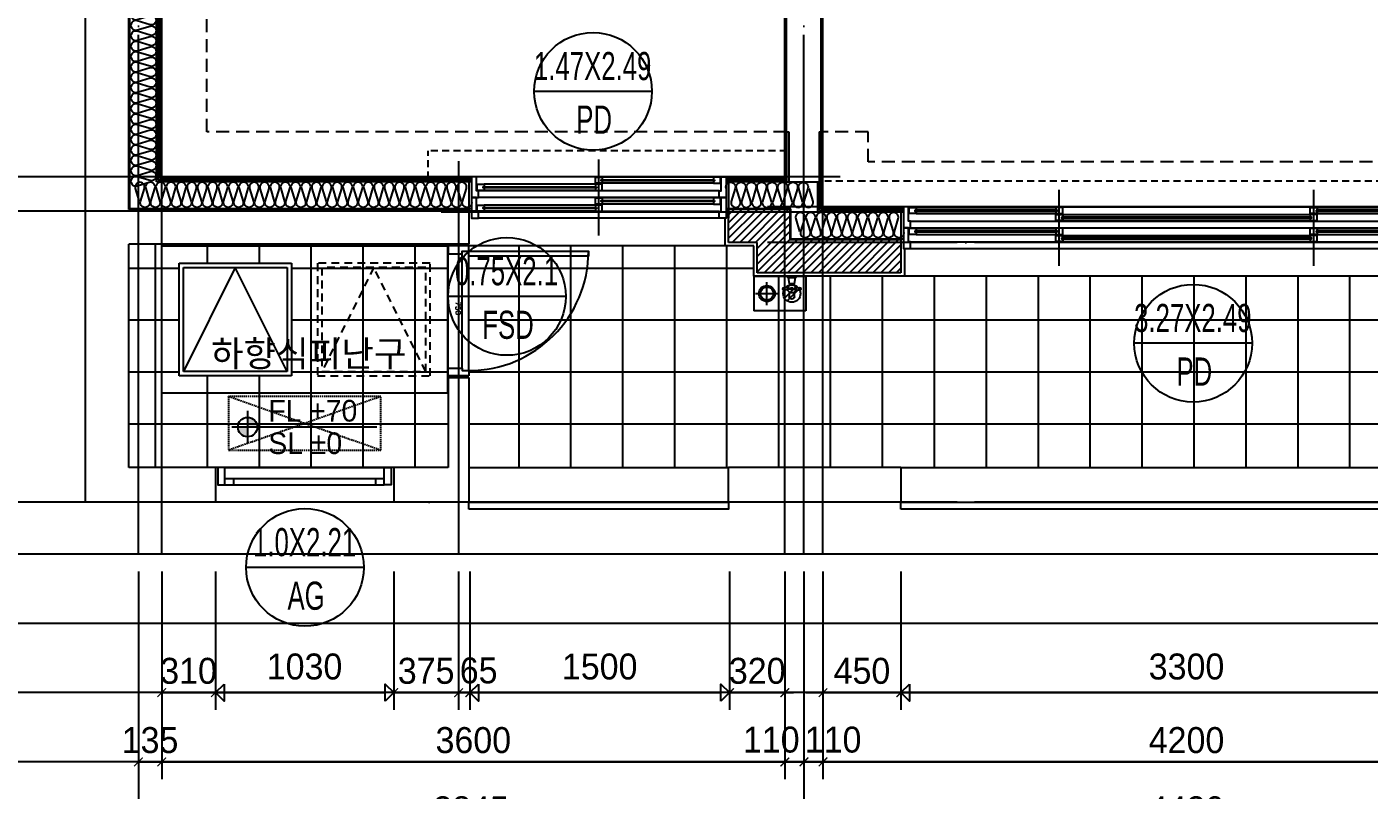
# Model space of a CAD drawing. Header units: millimetres. Extents: x -24416 to 92204, y -190080 to 23760.
# Drawn here: x 7320 to 15074, y -94886 to -90478 of the extents above; entities that cross this region are included whole.
import ezdxf
from ezdxf.enums import TextEntityAlignment as Align

# ---------------------------------------------------------------- set-up
doc = ezdxf.new("R2010")
doc.units = ezdxf.units.MM
doc.header["$LTSCALE"] = 50
for name, pattern in [('AUDIT_D_220706163347-0', [0]), ('CEN', [62, 60, -1, 0, -1]), ('H', [1.3, 0.8, -0.5]), ('HD', [2.5, 1.5, -1]), ('HID', [2.3, 1.5, -0.8])]:
    doc.linetypes.add(name, pattern=pattern)
doc.layers.get('defpoints').update_dxf_attribs({"color": 139})
for name, color, linetype in [('A-ELE8', 8, 'Continuous'), ('A-레벨', 7, 'AUDIT_D_220706163347-0'), ('A-창호부호', 4, 'Continuous'), ('A_HAT', 8, 'Continuous'), ('AA-XXXX-DIMS', 7, 'Continuous'), ('ARDM', 7, 'Continuous'), ('CEN_CON', 1, 'CEN'), ('CEN_WALL', 12, 'CEN'), ('CONC', 2, 'Continuous'), ('dan1', 7, 'HID'), ('DIM', 7, 'AUDIT_D_220706163347-0'), ('DOOR', 4, 'Continuous'), ('ELE3_CON', 7, 'Continuous'), ('ELE4', 4, 'Continuous'), ('ETC', 7, 'Continuous'), ('FIN', 6, 'Continuous'), ('INS', 8, 'Continuous'), ('WAL', 3, 'Continuous'), ('WAL_DRY', 7, 'Continuous'), ('WIN', 4, 'Continuous'), ('X - 단위세대$0$ETC', 6, 'Continuous'), ('바닥타일', 8, 'Continuous'), ('수전', 4, 'Continuous'), ('실명', 3, 'AUDIT_D_220706163347-0'), ('커튼박스', 6, 'Continuous')]:
    doc.layers.add(name, color=color, linetype=linetype)
for name, color, linetype, plot in [('AA-XXXX-MC', 153, 'AUDIT_D_220706163347-0', False), ('Def-PrintX', 147, 'Continuous', False), ('Defpoint', 135, 'Continuous', False), ('MC', 135, 'Continuous', False), ('X - 단위세대$0$0_임시', 134, 'Continuous', False)]:
    doc.layers.add(name, color=color, linetype=linetype, plot=plot)
doc.styles.add('HAUD01', font='Dotum.ttf')
doc.styles.get("Standard").update_dxf_attribs({"font": 'txt', "bigfont": 'whgtxt.shx'})
doc.styles.add('맑은고딕', font='malgun.ttf', dxfattribs={"width": 0.9})
doc.dimstyles.new('DIM-50', dxfattribs={"dimscale": 50, "dimtxt": 3, "dimasz": 1, "dimexe": 2, "dimexo": 2, "dimgap": 1, "dimtad": 1, "dimdec": 0, "dimzin": 0, "dimdsep": 46, "dimtxsty": '맑은고딕', "dimblk1": 'DIMDOT', "dimblk2": 'DIMDOT', "dimsah": 1, "dimcen": 0.09, "dimdle": 2, "dimclrd": 7, "dimclre": 7, "dimclrt": 3, "dimadec": 0, "dimazin": 0, "dimtfac": 1, "dimtdec": 0, "dimtix": 1, "dimtmove": 2, "dimatfit": 3, "dimldrblk": 'DIMDOT', "dimfxl": 1, "dimtolj": 1, "dimtzin": 0, "dimarcsym": 0})
doc.dimstyles.new('MCDIM-50', dxfattribs={"dimscale": 50, "dimtxt": 3, "dimasz": 1, "dimexe": 2, "dimexo": 2, "dimgap": 1, "dimtad": 1, "dimdec": 0, "dimzin": 0, "dimdsep": 46, "dimtxsty": '맑은고딕', "dimblk1": 'ARCHTICK', "dimblk2": 'ARCHTICK', "dimsah": 1, "dimcen": 0.09, "dimdle": 2, "dimclrd": 7, "dimclre": 7, "dimclrt": 3, "dimadec": 0, "dimazin": 0, "dimtfac": 1, "dimtdec": 0, "dimtix": 1, "dimtmove": 2, "dimatfit": 3, "dimldrblk": 'ARCHTICK', "dimfxl": 1, "dimtolj": 1, "dimtzin": 0, "dimarcsym": 0})
doc.dimstyles.new('외부100-win', dxfattribs={"dimscale": 50, "dimtxt": 3, "dimasz": 1, "dimexe": 2, "dimexo": 2.5, "dimgap": 1.5, "dimtad": 1, "dimdec": 0, "dimzin": 0, "dimdsep": 46, "dimtxsty": '맑은고딕', "dimblk": 'DO2-2', "dimblk1": 'DO2-2', "dimblk2": 'DIMDOT', "dimcen": 0.09, "dimdle": 2, "dimclrd": 7, "dimclre": 7, "dimclrt": 3, "dimadec": 0, "dimazin": 0, "dimtfac": 1, "dimtdec": 0, "dimtix": 1, "dimtmove": 2, "dimatfit": 3, "dimldrblk": 'DO2-2', "dimfxl": 1, "dimtolj": 1, "dimtzin": 0, "dimarcsym": 0})
pattern_1 = [(0, (-288337.16, -168071.24), (0, 300), []), (90, (-288337.16, -168071.24), (-300, 2e-14), [])]

# ---------------------------------------------------------------- blocks, each defined once
blk = doc.blocks.new('A$C4D377245')
at = {"layer": 'A-창호부호'}
blk.add_line((675.4, 345), (14.6, 345), dxfattribs=at)
blk.add_circle((345, 345), 330.4, dxfattribs=at)
blk = doc.blocks.new('실외기창_1000')
at = {"layer": 'WIN', "color": 8}
blk.add_line((960, 100), (40, 100), dxfattribs=at)
at = {"layer": 'WIN'}
for p, q in [((960, 36), (40, 36)), ((960, 0), (40, 0)), ((90, 36), (90, 0)), ((910, 36), (910, 0))]:
    blk.add_line(p, q, dxfattribs=at)
for points in [[(40, 100), (0, 100), (0, 0), (40, 0)], [(960, 100), (1000, 100), (1000, 0), (960, 0)]]:
    blk.add_lwpolyline(points, close=True, dxfattribs=at)
blk = doc.blocks.new('수전')
at = {"layer": '수전'}
for p, q in [((0, 0), (58.5, 0, 0)), ((23.4, -71.3), (-14.8, -64.6)), ((23.4, -74.6), (-14.8, -81.3)), ((19.7, -49.8), (6.1, -63.4)), ((6.1, -63.4), (6.1, -68.2)), ((29.2, -7), (9.3, -7)), ((9.9, -7), (14.9, -42.9)), ((14.9, -42.9), (29.2, -42.9)), ((38.8, -49.8), (19.7, -49.8)), ((49.2, -7), (29.2, -7)), ((29.2, -42.9), (43.6, -42.9)), ((35.1, -71.3), (73.3, -64.6)), ((35.1, -74.6), (73.3, -81.3)), ((52.3, -63.4), (38.8, -49.8)), ((43.6, -42.9), (48.6, -7)), ((52.3, -68.2), (52.3, -63.4)), ((6.1, -77.6), (6.1, -82.5)), ((6.1, -82.5), (19.7, -96)), ((14.5, -117.3), (14.5, -90.9)), ((19.7, -96), (38.8, -96)), ((38.8, -96), (52.3, -82.5)), ((44, -90.9), (44, -117.3)), ((52.3, -82.5), (52.3, -77.6))]:
    blk.add_line(p, q, dxfattribs=at)
blk.add_circle((29.2, -72.9), 5.91, dxfattribs=at)
for centre, radius, start, end in [((11.8, 6), 13.2, 207.18523, 259.41198), ((46.7, 6), 13.2, 280.58802, 332.81477), ((-14.8, -72.9), 8.37, 90, 270), ((-12.4, -49.9), 28.1, 351.51099, 14.30798), ((70.8, -49.9), 28.1, 165.69202, 188.48901), ((73.3, -72.9), 8.37, 270, 90), ((29.2, -117.3), 14.7, 180, 0)]:
    blk.add_arc(centre, radius, start, end, dxfattribs=at)
blk = doc.blocks.new('X - 단위세대$0$200207-발코니배수구')
at = {"layer": 'X - 단위세대$0$ETC', "color": 4}
for p, q in [((0, 0), (0, 200)), ((0, 200), (300, 200)), ((300, 0), (300, 200)), ((300, 0), (0, 0))]:
    blk.add_line(p, q, dxfattribs=at)
at = {"layer": 'X - 단위세대$0$ETC', "color": 1}
for p, q in [((223.7, 166.3), (223.7, 33.7)), ((290, 100), (157.4, 100))]:
    blk.add_line(p, q, dxfattribs=at)
at = {"layer": 'X - 단위세대$0$ETC', "color": 8}
for p, q in [((38.1, 72.7), (107.3, 141.9)), ((52.7, 58.1), (121.9, 127.3))]:
    blk.add_line(p, q, dxfattribs=at)
at = {"layer": 'X - 단위세대$0$ETC', "color": 4}
for centre, radius in [((80, 100), 50), ((223.7, 100), 46.3)]:
    blk.add_circle(centre, radius, dxfattribs=at)
at = {"layer": 'X - 단위세대$0$ETC', "color": 8}
blk.add_circle((223.7, 100), 37.5, dxfattribs=at)
blk = doc.blocks.new('A$C24669fbc')
at = {"layer": 'Defpoint'}
blk.add_lwpolyline([(1650, 850), (0, 850), (0, 0), (1650, 0)], close=True, dxfattribs=at)
at = {"layer": 'ETC', "linetype": 'HD', "ltscale": 0.6}
for points in [[(100, 750), (750, 750), (750, 100), (100, 100)], [(125, 725), (725, 725), (725, 125), (125, 125)]]:
    blk.add_lwpolyline(points, close=True, dxfattribs=at)
blk.add_lwpolyline([(125, 125), (425, 725), (725, 125)], dxfattribs=at)
at = {"layer": 'ETC', "linetype": 'HD', "ltscale": 10}
for points in [[(1550, 750), (900, 750), (900, 100), (1550, 100)], [(1525, 725), (925, 725), (925, 125), (1525, 125)]]:
    blk.add_lwpolyline(points, close=True, dxfattribs=at)
blk.add_lwpolyline([(925, 125), (1225, 725), (1525, 125)], dxfattribs=at)
blk = doc.blocks.new('A$C8273e713')
at = {"layer": 'A-ELE8', "linetype": 'HID', "ltscale": 0.1}
for p, q in [((0, 310), (880, 0)), ((0, 0), (880, 310))]:
    blk.add_line(p, q, dxfattribs=at)
blk.add_lwpolyline([(0, 310), (880, 310), (880, 0), (0, 0)], close=True, dxfattribs=at)
blk = doc.blocks.new('SD_750')
at = {"layer": 'DOOR'}
for p, q in [((720, 120), (30, 120)), ((705, 80), (45, 80)), ((705, 0), (45, 0))]:
    blk.add_line(p, q, dxfattribs=at)
for points in [[(30, 120), (30, 810), (60, 810), (60, 120), (30, 120)], [(0, 120), (0, 0), (45, 0), (45, 80), (30, 80), (30, 120), (0, 120)], [(750, 120), (750, 0), (705, 0), (705, 80), (720, 80), (720, 120), (750, 120)]]:
    blk.add_lwpolyline(points, dxfattribs=at)
blk.add_arc((30, 120), 690, 0, 90, dxfattribs=at)
at = {"layer": 'X - 단위세대$0$0_임시'}
for p, q in [((-10, 120), (-10, 0)), ((760, 120), (760, 0))]:
    blk.add_line(p, q, dxfattribs=at)
at = {"layer": 'Def-PrintX'}
blk.add_text('750', height=30, dxfattribs=at).set_placement((360, 58.1), align=Align.MIDDLE)
blk = doc.blocks.new('WIN_이중창_3300-2')
at = {"layer": 'Defpoint'}
for p, q in [((-15, 240), (-15, 0)), ((3285, 240), (3285, 0))]:
    blk.add_line(p, q, dxfattribs=at)
at = {"layer": 'WIN'}
for p, q in [((900, -100), (900, 340)), ((2370, -100), (2370, 340))]:
    blk.add_line(p, q, dxfattribs=at)
at = {"layer": 'WIN', "color": 8}
for p, q in [((3242, 240), (28, 240)), ((880, 237), (73, 237)), ((3197, 237), (2390, 237)), ((3230, 158), (40, 158)), ((880, 202), (73, 202)), ((2350, 196), (920, 196)), ((2350, 161), (920, 161)), ((3197, 202), (2390, 202)), ((3230, 120), (40, 120)), ((880, 117), (73, 117)), ((880, 82), (73, 82)), ((3197, 117), (2390, 117)), ((3197, 82), (2390, 82)), ((3230, 38), (40, 38)), ((3230, 0), (40, 0)), ((2350, 76), (920, 76)), ((2350, 41), (920, 41))]:
    blk.add_line(p, q, dxfattribs=at)
at = {"layer": 'WIN'}
for points in [[(40, 158), (28, 158), (28, 240), (0, 240), (0, 120), (40, 120), (40, 158)], [(73, 216.5), (73, 202), (33, 202), (33, 237), (73, 237), (73, 222.5)], [(880, 216.5), (880, 202), (920, 202), (920, 237), (880, 237), (880, 222.5)], [(2390, 216.5), (2390, 202), (2350, 202), (2350, 237), (2390, 237), (2390, 222.5)], [(3197, 216.5), (3197, 202), (3237, 202), (3237, 237), (3197, 237), (3197, 222.5)], [(3230, 158), (3242, 158), (3242, 240), (3270, 240), (3270, 120), (3230, 120), (3230, 158)], [(887, 222.5), (887, 216.5), (66, 216.5), (66, 222.5), (887, 222.5)], [(920, 175.5), (920, 161), (880, 161), (880, 196), (920, 196), (920, 181.5)], [(2357, 181.5), (2357, 175.5), (913, 175.5), (913, 181.5), (2357, 181.5)], [(2350, 175.5), (2350, 161), (2390, 161), (2390, 196), (2350, 196), (2350, 181.5)], [(3204, 222.5), (3204, 216.5), (2383, 216.5), (2383, 222.5), (3204, 222.5)], [(40, 38), (28, 38), (28, 120), (0, 120), (0, 0), (40, 0), (40, 38)], [(73, 96.5), (73, 82), (33, 82), (33, 117), (73, 117), (73, 102.5)], [(887, 102.5), (887, 96.5), (66, 96.5), (66, 102.5), (887, 102.5)], [(880, 96.5), (880, 82), (920, 82), (920, 117), (880, 117), (880, 102.5)], [(2390, 96.5), (2390, 82), (2350, 82), (2350, 117), (2390, 117), (2390, 102.5)], [(3204, 102.5), (3204, 96.5), (2383, 96.5), (2383, 102.5), (3204, 102.5)], [(3197, 96.5), (3197, 82), (3237, 82), (3237, 117), (3197, 117), (3197, 102.5)], [(3230, 38), (3242, 38), (3242, 120), (3270, 120), (3270, 0), (3230, 0), (3230, 38)], [(920, 55.5), (920, 41), (880, 41), (880, 76), (920, 76), (920, 61.5)], [(2357, 61.5), (2357, 55.5), (913, 55.5), (913, 61.5), (2357, 61.5)], [(2350, 55.5), (2350, 41), (2390, 41), (2390, 76), (2350, 76), (2350, 61.5)]]:
    blk.add_lwpolyline(points, dxfattribs=at)
blk = doc.blocks.new('WIN_이중창_1500')
at = {"layer": 'Defpoint'}
for p, q in [((-15, 240), (-15, 0)), ((1485, 240), (1485, 0))]:
    blk.add_line(p, q, dxfattribs=at)
at = {"layer": 'WIN'}
blk.add_line((735, -100), (735, 340), dxfattribs=at)
at = {"layer": 'WIN', "color": 8}
for p, q in [((1442, 240), (28, 240)), ((1397, 237), (755, 237)), ((1430, 158), (40, 158)), ((715, 196), (73, 196)), ((715, 161), (73, 161)), ((1397, 202), (755, 202)), ((1430, 120), (40, 120)), ((1397, 117), (755, 117)), ((1397, 82), (755, 82)), ((1430, 38), (40, 38)), ((1430, 0), (40, 0)), ((715, 76), (73, 76)), ((715, 41), (73, 41))]:
    blk.add_line(p, q, dxfattribs=at)
at = {"layer": 'WIN'}
for points in [[(40, 158), (28, 158), (28, 240), (0, 240), (0, 120), (40, 120), (40, 158)], [(755, 216.5), (755, 202), (715, 202), (715, 237), (755, 237), (755, 222.5)], [(1397, 216.5), (1397, 202), (1437, 202), (1437, 237), (1397, 237), (1397, 222.5)], [(1430, 158), (1442, 158), (1442, 240), (1470, 240), (1470, 120), (1430, 120), (1430, 158)], [(73, 175.5), (73, 161), (33, 161), (33, 196), (73, 196), (73, 181.5)], [(722, 181.5), (722, 175.5), (66, 175.5), (66, 181.5), (722, 181.5)], [(715, 175.5), (715, 161), (755, 161), (755, 196), (715, 196), (715, 181.5)], [(1404, 222.5), (1404, 216.5), (748, 216.5), (748, 222.5), (1404, 222.5)], [(40, 38), (28, 38), (28, 120), (0, 120), (0, 0), (40, 0), (40, 38)], [(755, 96.5), (755, 82), (715, 82), (715, 117), (755, 117), (755, 102.5)], [(1404, 102.5), (1404, 96.5), (748, 96.5), (748, 102.5), (1404, 102.5)], [(1397, 96.5), (1397, 82), (1437, 82), (1437, 117), (1397, 117), (1397, 102.5)], [(1430, 38), (1442, 38), (1442, 120), (1470, 120), (1470, 0), (1430, 0), (1430, 38)], [(73, 55.5), (73, 41), (33, 41), (33, 76), (73, 76), (73, 61.5)], [(722, 61.5), (722, 55.5), (66, 55.5), (66, 61.5), (722, 61.5)], [(715, 55.5), (715, 41), (755, 41), (755, 76), (715, 76), (715, 61.5)]]:
    blk.add_lwpolyline(points, dxfattribs=at)
blk = doc.blocks.new('insul1')
blk.add_lwpolyline([(0, 0.25, 1.344031), (0.35, 0.25), (0.2, 0.75, -1.344031), (0.55, 0.75), (0.4, 0.25)], format="xyb")
blk = doc.blocks.new('U-121B(기본)1', base_point=(-58206.9, -129495.9))
at = {"layer": 'A_HAT'}
h = blk.add_hatch(dxfattribs=at)
h.set_pattern_fill('ANSI31', color=256, scale=10, style=0)
h.set_pattern_definition([(45, (-288337.163, -168071.244), (-22.4506403, 22.4506403), [])])
h.paths.add_polyline_path([(-78926.9, -127980.9), (-78366.9, -127980.9), (-78366.9, -128030.9), (-78366.9, -128170.9), (-78926.9, -128170.9)])
h.paths.add_polyline_path([(-79196.9, -127995.9), (-79361.9, -127995.9), (-79361.9, -127805.9), (-79006.9, -127805.9), (-79006.9, -127980.9), (-78926.9, -127980.9), (-78926.9, -128170.9), (-79196.9, -128170.9)])
at = {"layer": '바닥타일'}
h = blk.add_hatch(dxfattribs=at)
h.set_pattern_fill('_USER', color=256, scale=300, double=1, pattern_type=0)
h.set_pattern_definition(pattern_1)
h.paths.add_polyline_path([(-81886.9, -128765.9), (-81886.9, -128115.9), (-82536.9, -128115.9), (-82536.9, -128765.9)], flags=16)
h.paths.add_polyline_path([(-81911.9, -128740.9), (-81911.9, -128140.9), (-82211.9, -128140.9)], flags=0)
h.paths.add_polyline_path([(-80981.9, -129295.9), (-82826.9, -129295.9), (-82826.9, -128005.9), (-80981.9, -128005.9)])
h.paths.add_polyline_path([(-81911.9, -128740.9), (-81911.9, -128140.9), (-82211.9, -128140.9)], flags=0)
h = blk.add_hatch(dxfattribs=at)
h.set_pattern_fill('_USER', color=256, scale=300, double=1, pattern_type=0)
h.set_pattern_definition(pattern_1)
h.paths.add_polyline_path([(-80861.9, -128015.9), (-80861.9, -129295.9), (-68866.9, -129295.9), (-68866.9, -128190.9), (-79216.9, -128190.9), (-79216.9, -128015.9)])
at = {"layer": 'CEN_CON'}
for p, q in [((-82771.9, -129795.9), (-82771.9, -119160.9)), ((-78926.9, -129795.9), (-78926.9, -119160.9)), ((-80826.9, -127815.9), (-83376.9, -127815.9)), ((-68741.9, -129495.9), (-83376.9, -129495.9))]:
    blk.add_line(p, q, dxfattribs=at)
at = {"layer": 'CEN_WALL'}
for p, q in [((-80921.9, -127525.9), (-80921.9, -129795.9)), ((-78716.9, -127820.9), (-81021.9, -127820.9)), ((-68741.9, -127995.9), (-79136.9, -127995.9))]:
    blk.add_line(p, q, dxfattribs=at)
at = {"layer": 'CONC'}
for p, q in [((-82826.9, -127805.9), (-82826.9, -121665.9)), ((-83076.9, -129495.9), (-83076.9, -124710.9)), ((-79026.9, -127355.9), (-79026.9, -125255.9)), ((-78826.9, -127355.9), (-78826.9, -125255.9)), ((-79026.9, -127355.9), (-79013.9, -127355.9)), ((-79013.9, -127355.9), (-79013.9, -127645.9)), ((-78839.9, -127355.9), (-78839.9, -127645.9)), ((-78839.9, -127355.9), (-78826.9, -127355.9)), ((-79013.9, -127645.9), (-78839.9, -127645.9)), ((-80861.9, -127805.9), (-82826.9, -127805.9)), ((-80861.9, -127805.9), (-80861.9, -128005.9)), ((-82826.9, -129295.9), (-82826.9, -128005.9)), ((-80861.9, -128005.9), (-82826.9, -128005.9)), ((-80981.9, -128775.9), (-80981.9, -129295.9)), ((-80981.9, -128775.9), (-80861.9, -128775.9)), ((-80861.9, -128775.9), (-80861.9, -129295.9)), ((-82326.9, -129295.9), (-82826.9, -129295.9)), ((-82326.9, -129295.9), (-82326.9, -129495.9)), ((-80981.9, -129295.9), (-81296.9, -129295.9)), ((-81296.9, -129295.9), (-81296.9, -129495.9)), ((-80861.9, -129295.9), (-80861.9, -129495.9)), ((-78366.9, -129295.9), (-79361.9, -129295.9)), ((-79361.9, -129495.9), (-79361.9, -129295.9)), ((-78366.9, -129295.9), (-78366.9, -129495.9)), ((-82326.9, -129495.9), (-83076.9, -129495.9)), ((-80861.9, -129495.9), (-81296.9, -129495.9)), ((-78366.9, -129495.9), (-79361.9, -129495.9))]:
    blk.add_line(p, q, dxfattribs=at)
at = {"layer": 'dan1'}
for p, q in [((-82376.9, -127355.9), (-82376.9, -124260.9)), ((-79026.9, -127355.9), (-82376.9, -127355.9))]:
    blk.add_line(p, q, dxfattribs=at)
blk.add_lwpolyline([(-74606.9, -127530.9), (-78556.9, -127530.9), (-78556.9, -127355.9), (-78826.9, -127355.9)], dxfattribs=at)
at = {"layer": 'ELE3_CON'}
for p, q in [((-81296.9, -129295.9), (-82326.9, -129295.9)), ((-80861.9, -129295.9), (-79361.9, -129295.9)), ((-78366.9, -129295.9), (-75066.9, -129295.9)), ((-81296.9, -129495.9), (-82326.9, -129495.9))]:
    blk.add_line(p, q, dxfattribs=at)
at = {"layer": 'ELE4'}
for p, q in [((-79381.9, -128015.9), (-80861.9, -128015.9)), ((-75086.9, -128190.9), (-78346.9, -128190.9))]:
    blk.add_line(p, q, dxfattribs=at)
at = {"layer": 'FIN'}
for p, q in [((-79381.9, -128015.9), (-79381.9, -127855.9)), ((-79216.9, -128015.9), (-79381.9, -128015.9)), ((-79216.9, -128190.9), (-79216.9, -128015.9)), ((-78346.9, -128030.9), (-78346.9, -128190.9)), ((-78346.9, -128190.9), (-79216.9, -128190.9))]:
    blk.add_line(p, q, dxfattribs=at)
at = {"layer": 'INS'}
for p, q in [((-82821.9, -127800.9), (-82821.9, -121670.9)), ((-82666.9, -127645.9), (-82666.9, -121825.9)), ((-79026.9, -127355.9), (-79026.9, -127645.9)), ((-78826.9, -127355.9), (-78826.9, -127645.9)), ((-80846.9, -127645.9), (-82666.9, -127645.9)), ((-79026.9, -127645.9), (-79376.9, -127645.9)), ((-79026.9, -127645.9), (-79013.9, -127645.9)), ((-78846.9, -127820.9), (-78846.9, -127645.9)), ((-78826.9, -127645.9), (-78839.9, -127645.9)), ((-80846.9, -127800.9), (-82821.9, -127800.9)), ((-79001.9, -127800.9), (-79376.9, -127800.9)), ((-79001.9, -127975.9), (-79001.9, -127800.9)), ((-78351.9, -127820.9), (-78846.9, -127820.9)), ((-78351.9, -127975.9), (-79001.9, -127975.9))]:
    blk.add_line(p, q, dxfattribs=at)
at = {"layer": 'MC'}
for p, q in [((-82636.9, -129795.9), (-82636.9, -119160.9)), ((-78816.9, -129795.9), (-78816.9, -119160.9)), ((-79036.9, -129795.9), (-79036.9, -124065.9)), ((-78716.9, -127615.9), (-83376.9, -127615.9)), ((-68741.9, -127790.9), (-79136.9, -127790.9))]:
    blk.add_line(p, q, dxfattribs=at)
at = {"layer": 'WAL'}
for p, q in [((-79006.9, -127805.9), (-79361.9, -127805.9)), ((-79361.9, -127995.9), (-79361.9, -127805.9)), ((-79006.9, -127980.9), (-79006.9, -127805.9)), ((-79196.9, -127995.9), (-79361.9, -127995.9)), ((-79196.9, -128170.9), (-79196.9, -127995.9)), ((-78366.9, -127980.9), (-79006.9, -127980.9)), ((-78366.9, -127980.9), (-78366.9, -128170.9)), ((-78366.9, -128170.9), (-79196.9, -128170.9))]:
    blk.add_line(p, q, dxfattribs=at)
at = {"layer": 'WAL_DRY'}
for p, q in [((-82656.9, -127635.9), (-82656.9, -121835.9)), ((-82646.9, -127625.9), (-82646.9, -121845.9)), ((-80846.9, -127625.9), (-82646.9, -127625.9)), ((-79026.9, -127625.9), (-79376.9, -127625.9)), ((-80846.9, -127635.9), (-82656.9, -127635.9)), ((-79026.9, -127635.9), (-79376.9, -127635.9)), ((-78836.9, -127810.9), (-78836.9, -127645.9)), ((-78826.9, -127800.9), (-78826.9, -127645.9)), ((-78351.9, -127810.9), (-78836.9, -127810.9)), ((-78351.9, -127800.9), (-78826.9, -127800.9))]:
    blk.add_line(p, q, dxfattribs=at)
at = {"layer": 'X - 단위세대$0$ETC'}
for points in [[(-80861.9, -129535.9), (-80861.9, -129495.9), (-79361.9, -129495.9), (-79361.9, -129535.9), (-80861.9, -129535.9)], [(-78366.9, -129535.9), (-78366.9, -129495.9), (-75066.9, -129495.9), (-75066.9, -129535.9), (-78366.9, -129535.9)]]:
    blk.add_lwpolyline(points, dxfattribs=at)
at = {"layer": '커튼박스', "linetype": 'H'}
for p, q in [((-79026.9, -127465.9), (-81096.9, -127465.9)), ((-81096.9, -127625.9), (-81096.9, -127465.9)), ((-74606.9, -127640.9), (-78826.9, -127640.9))]:
    blk.add_line(p, q, dxfattribs=at)
at = {"ltscale": 100, "rotation": 180}
blk.add_blockref('X - 단위세대$0$200207-발코니배수구', (-78916.9, -128190.9), dxfattribs=at)
at = {"xscale": -1}
blk.add_blockref('실외기창_1000', (-81311.9, -129395.9), dxfattribs=at)
at = {"layer": 'A-ELE8', "linetype": 'HID', "ltscale": 0.1, "xscale": -1}
blk.add_blockref('A$C8273e713', (-81371.9, -129195.9), dxfattribs=at)
at = {"layer": 'DOOR', "rotation": 270}
blk.add_blockref('SD_750', (-80981.9, -128015.9), dxfattribs=at)
at = {"layer": 'ETC', "linetype": 'HD', "ltscale": 10, "xscale": -1}
blk.add_blockref('A$C24669fbc', (-80986.9, -128865.9), dxfattribs=at)
at = {"layer": 'INS', "row_count": 1}
for p, xscale, yscale, zscale, rotation, column_count, row_spacing, column_spacing in [((-82666.9, -121825.9), -150.0000000000003, 150.0000000000003, 150.0000000000001, 90, 97, 7.888609052210118e-30, -60.00000000000016), ((-79376.9, -127645.9), -150, 150, 150, 180, 8, 0, -60)]:
    blk.add_blockref('insul1', p, dxfattribs=dict(at, xscale=xscale, yscale=yscale, zscale=zscale, rotation=rotation, column_count=column_count, row_spacing=row_spacing, column_spacing=column_spacing))
at = {"layer": 'INS', "xscale": -150, "yscale": 150, "zscale": 150, "row_count": 1, "row_spacing": 0, "column_spacing": -60}
for p, column_count in [((-80846.9, -127795.9), 32), ((-78351.9, -127970.9), 10)]:
    blk.add_blockref('insul1', p, dxfattribs=dict(at, column_count=column_count))
at = {"layer": 'WIN'}
blk.add_blockref('WIN_이중창_1500', (-80846.9, -127855.9), dxfattribs=at)
at = {"layer": 'WIN', "xscale": -1}
blk.add_blockref('WIN_이중창_3300-2', (-75081.9, -128030.9), dxfattribs=at)
at = {"layer": '수전', "xscale": -1}
blk.add_blockref('수전', (-78967.7, -128190.9), dxfattribs=at)
blk = doc.blocks.new('A$Cb33ca4a3')
at = {"layer": 'A-레벨'}
h = blk.add_hatch(color=256, dxfattribs=at)
h.paths.add_polyline_path([(8594.8, -116605.9), (8594.8, -116549.6), (8538.6, -116549.6, 0.414214)])
h.paths.add_polyline_path([(8594.8, -116493.4), (8594.8, -116549.6), (8651.1, -116549.6, 0.414214)])
for p, q in [((8594.8, -116455.9), (8594.8, -116643.4)), ((9341.9, -116549.6), (8504.8, -116549.6))]:
    blk.add_line(p, q, dxfattribs=at)
blk.add_circle((8594.8, -116549.6), 56.2, dxfattribs=at)
at = {"layer": 'A-레벨', "color": 4, "style": 'HAUD01'}
for s, p in [('FL +70', (8714.9, -116517.7)), ('SL %%P0', (8714.9, -116705.4))]:
    blk.add_text(s, height=125, dxfattribs=at).set_placement(p)
blk = doc.blocks.new('DIMDOT')
at = {"layer": 'AA-XXXX-DIMS'}
for p, q in [((-1.5, 0), (1.5, 0)), ((0, -1.5), (0, 1.5))]:
    blk.add_line(p, q, dxfattribs=at)
for radius in [0.5, 0.25]:
    blk.add_circle((0, 0), radius, dxfattribs=at)
blk = doc.blocks.new('*D44')
at = {"layer": 'defpoints', "color": 0, "transparency": 16777216}
for p in [(7963.9, -117283.4), (11808.9, -117283.4), (11808.9, -118883.4)]:
    blk.add_point(p, dxfattribs=at)
at = {"layer": 'DIM', "color": 7, "lineweight": -2, "transparency": 16777216}
for p, q in [((7963.9, -117383.4), (7963.9, -118983.4)), ((11808.9, -117383.4), (11808.9, -118983.4)), ((8013.9, -118883.4), (11758.9, -118883.4))]:
    blk.add_line(p, q, dxfattribs=at)
at = {"layer": 'DIM', "color": 7, "lineweight": -2, "transparency": 16777216, "xscale": 50, "yscale": 50, "zscale": 50, "rotation": 180}
blk.add_blockref('DIMDOT', (7963.9, -118883.4), dxfattribs=at)
at = {"layer": 'DIM', "color": 7, "lineweight": -2, "transparency": 16777216, "xscale": 50, "yscale": 50, "zscale": 50}
blk.add_blockref('DIMDOT', (11808.9, -118883.4), dxfattribs=at)
at = {"layer": 'DIM', "color": 3, "transparency": 16777216, "insert": (9886.4, -118758.3), "char_height": 150, "attachment_point": 5, "style": 'HAUD01'}
blk.add_mtext('\\A1;3845', dxfattribs=at)
blk = doc.blocks.new('*D45')
at = {"layer": 'defpoints', "color": 0, "transparency": 16777216}
for p in [(11808.9, -117283.4), (16228.9, -117283.4), (16228.9, -118883.4)]:
    blk.add_point(p, dxfattribs=at)
at = {"layer": 'DIM', "color": 7, "lineweight": -2, "transparency": 16777216}
for p, q in [((11808.9, -117383.4), (11808.9, -118983.4)), ((16228.9, -117383.4), (16228.9, -118983.4)), ((11858.9, -118883.4), (16178.9, -118883.4))]:
    blk.add_line(p, q, dxfattribs=at)
at = {"layer": 'DIM', "color": 7, "lineweight": -2, "transparency": 16777216, "xscale": 50, "yscale": 50, "zscale": 50, "rotation": 180}
blk.add_blockref('DIMDOT', (11808.9, -118883.4), dxfattribs=at)
at = {"layer": 'DIM', "color": 7, "lineweight": -2, "transparency": 16777216, "xscale": 50, "yscale": 50, "zscale": 50}
blk.add_blockref('DIMDOT', (16228.9, -118883.4), dxfattribs=at)
at = {"layer": 'DIM', "color": 3, "transparency": 16777216, "insert": (14018.9, -118758.3), "char_height": 150, "attachment_point": 5, "style": 'HAUD01'}
blk.add_mtext('\\A1;4420', dxfattribs=at)
blk = doc.blocks.new('*D51')
at = {"layer": 'defpoints', "color": 0, "transparency": 16777216}
for p in [(7963.9, -117283.4), (32528.9, -117283.4), (32528.9, -119283.4)]:
    blk.add_point(p, dxfattribs=at)
at = {"layer": 'DIM', "color": 7, "lineweight": -2, "transparency": 16777216}
for p, q in [((7963.9, -117383.4), (7963.9, -119383.4)), ((32528.9, -117383.4), (32528.9, -119383.4)), ((8013.9, -119283.4), (32478.9, -119283.4))]:
    blk.add_line(p, q, dxfattribs=at)
at = {"layer": 'DIM', "color": 7, "lineweight": -2, "transparency": 16777216, "xscale": 50, "yscale": 50, "zscale": 50, "rotation": 180}
blk.add_blockref('DIMDOT', (7963.9, -119283.4), dxfattribs=at)
at = {"layer": 'DIM', "color": 7, "lineweight": -2, "transparency": 16777216, "xscale": 50, "yscale": 50, "zscale": 50}
blk.add_blockref('DIMDOT', (32528.9, -119283.4), dxfattribs=at)
at = {"layer": 'DIM', "color": 3, "transparency": 16777216, "insert": (20246.4, -119158.3), "char_height": 150, "attachment_point": 5, "style": 'HAUD01'}
blk.add_mtext('\\A1;24565', dxfattribs=at)
blk = doc.blocks.new('_ArchTick')
at = {"color": 0, "linetype": 'ByBlock', "const_width": 0.15}
blk.add_lwpolyline([(-0.5, -0.5), (0.5, 0.5)], dxfattribs=at)
blk = doc.blocks.new('*D52')
at = {"layer": 'defpoints', "color": 0, "linetype": 'ByBlock', "transparency": 16777216}
for p in [(7963.9, -117283.4), (8098.9, -117283.4), (8098.9, -118483.4)]:
    blk.add_point(p, dxfattribs=at)
at = {"layer": 'DIM', "color": 7, "linetype": 'ByBlock', "lineweight": -2, "transparency": 16777216}
for p, q in [((7963.9, -117383.4), (7963.9, -118583.4)), ((8098.9, -117383.4), (8098.9, -118583.4)), ((7963.9, -118483.4), (7913.9, -118483.4)), ((7963.9, -118483.4), (8098.9, -118483.4)), ((8098.9, -118483.4), (8148.9, -118483.4))]:
    blk.add_line(p, q, dxfattribs=at)
at = {"layer": 'DIM', "color": 7, "linetype": 'ByBlock', "lineweight": -2, "transparency": 16777216, "xscale": 50, "yscale": 50, "zscale": 50}
blk.add_blockref('_ArchTick', (7963.9, -118483.4), dxfattribs=at)
at = {"layer": 'DIM', "color": 7, "linetype": 'ByBlock', "lineweight": -2, "transparency": 16777216, "xscale": 50, "yscale": 50, "zscale": 50, "rotation": 180}
blk.add_blockref('_ArchTick', (8098.9, -118483.4), dxfattribs=at)
at = {"layer": 'DIM', "color": 3, "linetype": 'ByBlock', "transparency": 16777216, "insert": (8031.4, -118358.3), "char_height": 150, "attachment_point": 5, "style": 'HAUD01'}
blk.add_mtext('\\A1;135', dxfattribs=at)
blk = doc.blocks.new('*D53')
at = {"layer": 'defpoints', "color": 0, "linetype": 'ByBlock', "transparency": 16777216}
for p in [(8098.9, -117283.4), (11698.9, -117283.4), (11698.9, -118483.4)]:
    blk.add_point(p, dxfattribs=at)
at = {"layer": 'DIM', "color": 7, "linetype": 'ByBlock', "lineweight": -2, "transparency": 16777216}
for p, q in [((8098.9, -117383.4), (8098.9, -118583.4)), ((11698.9, -117383.4), (11698.9, -118583.4)), ((7998.9, -118483.4), (11798.9, -118483.4))]:
    blk.add_line(p, q, dxfattribs=at)
at = {"layer": 'DIM', "color": 7, "linetype": 'ByBlock', "lineweight": -2, "transparency": 16777216, "xscale": 50, "yscale": 50, "zscale": 50, "rotation": 180}
blk.add_blockref('_ArchTick', (8098.9, -118483.4), dxfattribs=at)
at = {"layer": 'DIM', "color": 7, "linetype": 'ByBlock', "lineweight": -2, "transparency": 16777216, "xscale": 50, "yscale": 50, "zscale": 50}
blk.add_blockref('_ArchTick', (11698.9, -118483.4), dxfattribs=at)
at = {"layer": 'DIM', "color": 3, "linetype": 'ByBlock', "transparency": 16777216, "insert": (9898.9, -118358.3), "char_height": 150, "attachment_point": 5, "style": 'HAUD01'}
blk.add_mtext('\\A1;3600', dxfattribs=at)
blk = doc.blocks.new('*D54')
at = {"layer": 'defpoints', "color": 0, "linetype": 'ByBlock', "transparency": 16777216}
for p in [(11698.9, -117283.4), (11808.9, -117283.4), (11808.9, -118483.4)]:
    blk.add_point(p, dxfattribs=at)
at = {"layer": 'DIM', "color": 7, "linetype": 'ByBlock', "lineweight": -2, "transparency": 16777216}
for p, q in [((11698.9, -117383.4), (11698.9, -118583.4)), ((11808.9, -117383.4), (11808.9, -118583.4)), ((11598.9, -118483.4), (11908.9, -118483.4))]:
    blk.add_line(p, q, dxfattribs=at)
at = {"layer": 'DIM', "color": 7, "linetype": 'ByBlock', "lineweight": -2, "transparency": 16777216, "xscale": 50, "yscale": 50, "zscale": 50, "rotation": 180}
blk.add_blockref('_ArchTick', (11698.9, -118483.4), dxfattribs=at)
at = {"layer": 'DIM', "color": 7, "linetype": 'ByBlock', "lineweight": -2, "transparency": 16777216, "xscale": 50, "yscale": 50, "zscale": 50}
blk.add_blockref('_ArchTick', (11808.9, -118483.4), dxfattribs=at)
at = {"layer": 'DIM', "color": 3, "linetype": 'ByBlock', "transparency": 16777216, "insert": (11620.1, -118355.5), "char_height": 150, "attachment_point": 5, "style": 'HAUD01'}
blk.add_mtext('\\A1;110', dxfattribs=at)
blk = doc.blocks.new('*D55')
at = {"layer": 'defpoints', "color": 0, "linetype": 'ByBlock', "transparency": 16777216}
for p in [(11808.9, -117283.4), (11918.9, -117283.4), (11918.9, -118483.4)]:
    blk.add_point(p, dxfattribs=at)
at = {"layer": 'DIM', "color": 7, "linetype": 'ByBlock', "lineweight": -2, "transparency": 16777216}
for p, q in [((11808.9, -117383.4), (11808.9, -118583.4)), ((11918.9, -117383.4), (11918.9, -118583.4)), ((11708.9, -118483.4), (12018.9, -118483.4))]:
    blk.add_line(p, q, dxfattribs=at)
at = {"layer": 'DIM', "color": 7, "linetype": 'ByBlock', "lineweight": -2, "transparency": 16777216, "xscale": 50, "yscale": 50, "zscale": 50, "rotation": 180}
blk.add_blockref('_ArchTick', (11808.9, -118483.4), dxfattribs=at)
at = {"layer": 'DIM', "color": 7, "linetype": 'ByBlock', "lineweight": -2, "transparency": 16777216, "xscale": 50, "yscale": 50, "zscale": 50}
blk.add_blockref('_ArchTick', (11918.9, -118483.4), dxfattribs=at)
at = {"layer": 'DIM', "color": 3, "linetype": 'ByBlock', "transparency": 16777216, "insert": (11977.3, -118355.5), "char_height": 150, "attachment_point": 5, "style": 'HAUD01'}
blk.add_mtext('\\A1;110', dxfattribs=at)
blk = doc.blocks.new('*D56')
at = {"layer": 'defpoints', "color": 0, "linetype": 'ByBlock', "transparency": 16777216}
for p in [(11918.9, -117283.4), (16118.9, -117283.4), (16118.9, -118483.4)]:
    blk.add_point(p, dxfattribs=at)
at = {"layer": 'DIM', "color": 7, "linetype": 'ByBlock', "lineweight": -2, "transparency": 16777216}
for p, q in [((11918.9, -117383.4), (11918.9, -118583.4)), ((16118.9, -117383.4), (16118.9, -118583.4)), ((11818.9, -118483.4), (16218.9, -118483.4))]:
    blk.add_line(p, q, dxfattribs=at)
at = {"layer": 'DIM', "color": 7, "linetype": 'ByBlock', "lineweight": -2, "transparency": 16777216, "xscale": 50, "yscale": 50, "zscale": 50, "rotation": 180}
blk.add_blockref('_ArchTick', (11918.9, -118483.4), dxfattribs=at)
at = {"layer": 'DIM', "color": 7, "linetype": 'ByBlock', "lineweight": -2, "transparency": 16777216, "xscale": 50, "yscale": 50, "zscale": 50}
blk.add_blockref('_ArchTick', (16118.9, -118483.4), dxfattribs=at)
at = {"layer": 'DIM', "color": 3, "linetype": 'ByBlock', "transparency": 16777216, "insert": (14018.9, -118358.3), "char_height": 150, "attachment_point": 5, "style": 'HAUD01'}
blk.add_mtext('\\A1;4200', dxfattribs=at)
blk = doc.blocks.new('*D67')
at = {"layer": 'defpoints', "color": 0, "linetype": 'ByBlock', "transparency": 16777216}
for p in [(8098.9, -117283.4), (8408.9, -117283.4), (8408.9, -118083.4)]:
    blk.add_point(p, dxfattribs=at)
at = {"layer": 'DIM', "color": 7, "linetype": 'ByBlock', "lineweight": -2, "transparency": 16777216}
for p, q in [((8098.9, -117383.4), (8098.9, -118183.4)), ((8408.9, -117383.4), (8408.9, -118183.4)), ((8098.9, -118083.4), (8048.9, -118083.4)), ((8098.9, -118083.4), (8408.9, -118083.4)), ((8408.9, -118083.4), (8458.9, -118083.4))]:
    blk.add_line(p, q, dxfattribs=at)
at = {"layer": 'DIM', "color": 7, "linetype": 'ByBlock', "lineweight": -2, "transparency": 16777216, "xscale": 50, "yscale": 50, "zscale": 50}
blk.add_blockref('_ArchTick', (8098.9, -118083.4), dxfattribs=at)
at = {"layer": 'DIM', "color": 7, "linetype": 'ByBlock', "lineweight": -2, "transparency": 16777216, "xscale": 50, "yscale": 50, "zscale": 50, "rotation": 180}
blk.add_blockref('_ArchTick', (8408.9, -118083.4), dxfattribs=at)
at = {"layer": 'DIM', "color": 3, "linetype": 'ByBlock', "transparency": 16777216, "insert": (8253.9, -117958.3), "char_height": 150, "attachment_point": 5, "style": 'HAUD01'}
blk.add_mtext('\\A1;310', dxfattribs=at)
blk = doc.blocks.new('DO2-2')
at = {"layer": 'ARDM'}
blk.add_line((0, 0), (-2, 0), dxfattribs=at)
blk.add_lwpolyline([(-1, -1), (-1, 1), (0, 0)], close=True, dxfattribs=at)
blk = doc.blocks.new('*D68')
at = {"layer": 'defpoints', "color": 0, "linetype": 'ByBlock', "transparency": 16777216}
for p in [(8408.9, -117283.4), (9438.9, -117283.4), (9438.9, -118083.4)]:
    blk.add_point(p, dxfattribs=at)
at = {"layer": 'DIM', "color": 7, "linetype": 'ByBlock', "lineweight": -2, "transparency": 16777216}
for p, q in [((8408.9, -117408.4), (8408.9, -118183.4)), ((9438.9, -117408.4), (9438.9, -118183.4)), ((8458.9, -118083.4), (9388.9, -118083.4))]:
    blk.add_line(p, q, dxfattribs=at)
at = {"layer": 'DIM', "color": 7, "linetype": 'ByBlock', "lineweight": -2, "transparency": 16777216, "xscale": 50, "yscale": 50, "zscale": 50, "rotation": 180}
blk.add_blockref('DO2-2', (8408.9, -118083.4), dxfattribs=at)
at = {"layer": 'DIM', "color": 7, "linetype": 'ByBlock', "lineweight": -2, "transparency": 16777216, "xscale": 50, "yscale": 50, "zscale": 50}
blk.add_blockref('DO2-2', (9438.9, -118083.4), dxfattribs=at)
at = {"layer": 'DIM', "color": 3, "linetype": 'ByBlock', "transparency": 16777216, "insert": (8923.9, -117933.3), "char_height": 150, "attachment_point": 5, "style": 'HAUD01'}
blk.add_mtext('\\A1;1030', dxfattribs=at)
blk = doc.blocks.new('*D69')
at = {"layer": 'defpoints', "color": 0, "linetype": 'ByBlock', "transparency": 16777216}
for p in [(9438.9, -117283.4), (9813.9, -117283.4), (9813.9, -118083.4)]:
    blk.add_point(p, dxfattribs=at)
at = {"layer": 'DIM', "color": 7, "linetype": 'ByBlock', "lineweight": -2, "transparency": 16777216}
for p, q in [((9438.9, -117383.4), (9438.9, -118183.4)), ((9813.9, -117383.4), (9813.9, -118183.4)), ((9438.9, -118083.4), (9388.9, -118083.4)), ((9438.9, -118083.4), (9813.9, -118083.4)), ((9813.9, -118083.4), (9863.9, -118083.4))]:
    blk.add_line(p, q, dxfattribs=at)
at = {"layer": 'DIM', "color": 7, "linetype": 'ByBlock', "lineweight": -2, "transparency": 16777216, "xscale": 50, "yscale": 50, "zscale": 50}
blk.add_blockref('_ArchTick', (9438.9, -118083.4), dxfattribs=at)
at = {"layer": 'DIM', "color": 7, "linetype": 'ByBlock', "lineweight": -2, "transparency": 16777216, "xscale": 50, "yscale": 50, "zscale": 50, "rotation": 180}
blk.add_blockref('_ArchTick', (9813.9, -118083.4), dxfattribs=at)
at = {"layer": 'DIM', "color": 3, "linetype": 'ByBlock', "transparency": 16777216, "insert": (9626.4, -117958.3), "char_height": 150, "attachment_point": 5, "style": 'HAUD01'}
blk.add_mtext('\\A1;375', dxfattribs=at)
blk = doc.blocks.new('*D70')
at = {"layer": 'defpoints', "color": 0, "linetype": 'ByBlock', "transparency": 16777216}
for p in [(9813.9, -117283.4), (9878.9, -117283.4), (9878.9, -118083.4)]:
    blk.add_point(p, dxfattribs=at)
at = {"layer": 'DIM', "color": 7, "linetype": 'ByBlock', "lineweight": -2, "transparency": 16777216}
for p, q in [((9813.9, -117383.4), (9813.9, -118183.4)), ((9878.9, -117383.4), (9878.9, -118183.4)), ((9813.9, -118083.4), (9763.9, -118083.4)), ((9813.9, -118083.4), (9878.9, -118083.4)), ((9878.9, -118083.4), (9928.9, -118083.4))]:
    blk.add_line(p, q, dxfattribs=at)
at = {"layer": 'DIM', "color": 7, "linetype": 'ByBlock', "lineweight": -2, "transparency": 16777216, "xscale": 50, "yscale": 50, "zscale": 50}
blk.add_blockref('_ArchTick', (9813.9, -118083.4), dxfattribs=at)
at = {"layer": 'DIM', "color": 7, "linetype": 'ByBlock', "lineweight": -2, "transparency": 16777216, "xscale": 50, "yscale": 50, "zscale": 50, "rotation": 180}
blk.add_blockref('_ArchTick', (9878.9, -118083.4), dxfattribs=at)
at = {"layer": 'DIM', "color": 3, "linetype": 'ByBlock', "transparency": 16777216, "insert": (9929.7, -117955.9), "char_height": 150, "attachment_point": 5, "style": 'HAUD01'}
blk.add_mtext('\\A1;65', dxfattribs=at)
blk = doc.blocks.new('*D71')
at = {"layer": 'defpoints', "color": 0, "linetype": 'ByBlock', "transparency": 16777216}
for p in [(9878.9, -117283.4), (11378.9, -117283.4), (11378.9, -118083.4)]:
    blk.add_point(p, dxfattribs=at)
at = {"layer": 'DIM', "color": 7, "linetype": 'ByBlock', "lineweight": -2, "transparency": 16777216}
for p, q in [((9878.9, -117408.4), (9878.9, -118183.4)), ((11378.9, -117408.4), (11378.9, -118183.4)), ((9928.9, -118083.4), (11328.9, -118083.4))]:
    blk.add_line(p, q, dxfattribs=at)
at = {"layer": 'DIM', "color": 7, "linetype": 'ByBlock', "lineweight": -2, "transparency": 16777216, "xscale": 50, "yscale": 50, "zscale": 50, "rotation": 180}
blk.add_blockref('DO2-2', (9878.9, -118083.4), dxfattribs=at)
at = {"layer": 'DIM', "color": 7, "linetype": 'ByBlock', "lineweight": -2, "transparency": 16777216, "xscale": 50, "yscale": 50, "zscale": 50}
blk.add_blockref('DO2-2', (11378.9, -118083.4), dxfattribs=at)
at = {"layer": 'DIM', "color": 3, "linetype": 'ByBlock', "transparency": 16777216, "insert": (10628.9, -117933.3), "char_height": 150, "attachment_point": 5, "style": 'HAUD01'}
blk.add_mtext('\\A1;1500', dxfattribs=at)
blk = doc.blocks.new('*D72')
at = {"layer": 'defpoints', "color": 0, "linetype": 'ByBlock', "transparency": 16777216}
for p in [(11378.9, -117283.4), (11698.9, -117283.4), (11698.9, -118083.4)]:
    blk.add_point(p, dxfattribs=at)
at = {"layer": 'DIM', "color": 7, "linetype": 'ByBlock', "lineweight": -2, "transparency": 16777216}
for p, q in [((11378.9, -117383.4), (11378.9, -118183.4)), ((11698.9, -117383.4), (11698.9, -118183.4)), ((11378.9, -118083.4), (11328.9, -118083.4)), ((11378.9, -118083.4), (11698.9, -118083.4)), ((11698.9, -118083.4), (11748.9, -118083.4))]:
    blk.add_line(p, q, dxfattribs=at)
at = {"layer": 'DIM', "color": 7, "linetype": 'ByBlock', "lineweight": -2, "transparency": 16777216, "xscale": 50, "yscale": 50, "zscale": 50}
blk.add_blockref('_ArchTick', (11378.9, -118083.4), dxfattribs=at)
at = {"layer": 'DIM', "color": 7, "linetype": 'ByBlock', "lineweight": -2, "transparency": 16777216, "xscale": 50, "yscale": 50, "zscale": 50, "rotation": 180}
blk.add_blockref('_ArchTick', (11698.9, -118083.4), dxfattribs=at)
at = {"layer": 'DIM', "color": 3, "linetype": 'ByBlock', "transparency": 16777216, "insert": (11538.9, -117958.3), "char_height": 150, "attachment_point": 5, "style": 'HAUD01'}
blk.add_mtext('\\A1;320', dxfattribs=at)
blk = doc.blocks.new('*D73')
at = {"layer": 'defpoints', "color": 0, "linetype": 'ByBlock', "transparency": 16777216}
for p in [(11918.9, -117283.4), (12368.9, -117283.4), (12368.9, -118083.4)]:
    blk.add_point(p, dxfattribs=at)
at = {"layer": 'DIM', "color": 7, "linetype": 'ByBlock', "lineweight": -2, "transparency": 16777216}
for p, q in [((11918.9, -117383.4), (11918.9, -118183.4)), ((12368.9, -117383.4), (12368.9, -118183.4)), ((11818.9, -118083.4), (12468.9, -118083.4))]:
    blk.add_line(p, q, dxfattribs=at)
at = {"layer": 'DIM', "color": 7, "linetype": 'ByBlock', "lineweight": -2, "transparency": 16777216, "xscale": 50, "yscale": 50, "zscale": 50, "rotation": 180}
blk.add_blockref('_ArchTick', (11918.9, -118083.4), dxfattribs=at)
at = {"layer": 'DIM', "color": 7, "linetype": 'ByBlock', "lineweight": -2, "transparency": 16777216, "xscale": 50, "yscale": 50, "zscale": 50}
blk.add_blockref('_ArchTick', (12368.9, -118083.4), dxfattribs=at)
at = {"layer": 'DIM', "color": 3, "linetype": 'ByBlock', "transparency": 16777216, "insert": (12143.9, -117958.3), "char_height": 150, "attachment_point": 5, "style": 'HAUD01'}
blk.add_mtext('\\A1;450', dxfattribs=at)
blk = doc.blocks.new('*D74')
at = {"layer": 'defpoints', "color": 0, "linetype": 'ByBlock', "transparency": 16777216}
for p in [(12368.9, -117283.4), (15668.9, -117283.4), (15668.9, -118083.4)]:
    blk.add_point(p, dxfattribs=at)
at = {"layer": 'DIM', "color": 7, "linetype": 'ByBlock', "lineweight": -2, "transparency": 16777216}
for p, q in [((12368.9, -117408.4), (12368.9, -118183.4)), ((15668.9, -117408.4), (15668.9, -118183.4)), ((12418.9, -118083.4), (15618.9, -118083.4))]:
    blk.add_line(p, q, dxfattribs=at)
at = {"layer": 'DIM', "color": 7, "linetype": 'ByBlock', "lineweight": -2, "transparency": 16777216, "xscale": 50, "yscale": 50, "zscale": 50, "rotation": 180}
blk.add_blockref('DO2-2', (12368.9, -118083.4), dxfattribs=at)
at = {"layer": 'DIM', "color": 7, "linetype": 'ByBlock', "lineweight": -2, "transparency": 16777216, "xscale": 50, "yscale": 50, "zscale": 50}
blk.add_blockref('DO2-2', (15668.9, -118083.4), dxfattribs=at)
at = {"layer": 'DIM', "color": 3, "linetype": 'ByBlock', "transparency": 16777216, "insert": (14018.9, -117933.3), "char_height": 150, "attachment_point": 5, "style": 'HAUD01'}
blk.add_mtext('\\A1;3300', dxfattribs=at)
blk = doc.blocks.new('DIM-1108')
at = {"layer": 'DIM', "linetype": 'ByBlock'}
for base, p1, p2, dimstyle, picture, middle in [((8098.9, -118483.4), (7963.9, -117283.4), (8098.9, -117283.4), 'MCDIM-50', '*D52', (8031.4, -118358.3)), ((11698.9, -118483.4), (8098.9, -117283.4), (11698.9, -117283.4), 'MCDIM-50', '*D53', (9898.9, -118358.3)), ((8408.9, -118083.4), (8098.9, -117283.4), (8408.9, -117283.4), 'MCDIM-50', '*D67', (8253.9, -117958.3)), ((9438.9, -118083.4), (8408.9, -117283.4), (9438.9, -117283.4), '외부100-win', '*D68', (8923.9, -117933.3)), ((9813.9, -118083.4), (9438.9, -117283.4), (9813.9, -117283.4), 'MCDIM-50', '*D69', (9626.4, -117958.3)), ((11378.9, -118083.4), (9878.9, -117283.4), (11378.9, -117283.4), '외부100-win', '*D71', (10628.9, -117933.3)), ((11698.9, -118083.4), (11378.9, -117283.4), (11698.9, -117283.4), 'MCDIM-50', '*D72', (11538.9, -117958.3)), ((16118.9, -118483.4), (11918.9, -117283.4), (16118.9, -117283.4), 'MCDIM-50', '*D56', (14018.9, -118358.3)), ((12368.9, -118083.4), (11918.9, -117283.4), (12368.9, -117283.4), 'MCDIM-50', '*D73', (12143.9, -117958.3)), ((15668.9, -118083.4), (12368.9, -117283.4), (15668.9, -117283.4), '외부100-win', '*D74', (14018.9, -117933.3))]:
    dim = blk.add_linear_dim(base=base, p1=p1, p2=p2, angle=180, dimstyle=dimstyle, override={"dimtxsty": 'HAUD01'}, dxfattribs=at)
    dim.commit()
    dim.dimension.update_dxf_attribs({"geometry": picture, "text_midpoint": middle})
at = {"layer": 'DIM'}
for base, p1, p2, picture, middle in [((11808.9, -118883.4), (7963.9, -117283.4), (11808.9, -117283.4), '*D44', (9886.4, -118758.3)), ((32528.9, -119283.4), (7963.9, -117283.4), (32528.9, -117283.4), '*D51', (20246.4, -119158.3)), ((16228.9, -118883.4), (11808.9, -117283.4), (16228.9, -117283.4), '*D45', (14018.9, -118758.3))]:
    dim = blk.add_linear_dim(base=base, p1=p1, p2=p2, angle=180, dimstyle='DIM-50', override={"dimscale": 50, "dimtxsty": 'HAUD01'}, dxfattribs=at)
    dim.commit()
    dim.dimension.update_dxf_attribs({"geometry": picture, "text_midpoint": middle})
at = {"layer": 'DIM', "linetype": 'ByBlock'}
for base, p1, p2, picture, middle in [((9878.9, -118083.4), (9813.9, -117283.4), (9878.9, -117283.4), '*D70', (9929.7, -117955.9)), ((11808.9, -118483.4), (11698.9, -117283.4), (11808.9, -117283.4), '*D54', (11620.1, -118355.5)), ((11918.9, -118483.4), (11808.9, -117283.4), (11918.9, -117283.4), '*D55', (11977.3, -118355.5))]:
    dim = blk.add_linear_dim(base=base, p1=p1, p2=p2, angle=180, dimstyle='MCDIM-50', override={"dimtxsty": 'HAUD01'}, dxfattribs=at)
    dim.commit()
    dim.dimension.update_dxf_attribs({"geometry": picture, "text_midpoint": middle, "dimtype": 128})

msp = doc.modelspace()

# ---------------------------------------------------------------- linework, layer by layer
at = {"layer": 'AA-XXXX-MC'}
msp.add_line((7783.9, -91343.4), (6504.1, -91343.4), dxfattribs=at)
at = {"layer": 'CEN_CON'}
for p, q in [((7783.9, -91543.4), (6504.1, -91543.4)), ((7783.9, -93223.4), (6504.1, -93223.4))]:
    msp.add_line(p, q, dxfattribs=at)
at = {"layer": 'defpoints'}
for points in [[(5304.1, -75803.4), (34028.9, -75803.4), (34028.9, -94723.4), (5304.1, -94723.4)], [(5704.1, -76203.4), (33628.9, -76203.4), (33628.9, -94323.4), (5704.1, -94323.4)], [(6104.1, -76603.4), (33228.9, -76603.4), (33228.9, -93923.4), (6104.1, -93923.4)], [(6504.1, -77003.4), (32828.9, -77003.4), (32828.9, -93523.4), (6504.1, -93523.4)]]:
    msp.add_lwpolyline(points, close=True, dxfattribs=at)

# ---------------------------------------------------------------- block references
for name, p in [('DIM-1108', (0, 23760)), ('U-121B(기본)1', (32528.9, -93223.4))]:
    msp.add_blockref(name, p)
at = {"layer": 'A-창호부호'}
msp.add_blockref('A$Cb33ca4a3', (0, 23760), dxfattribs=at)
at = {"layer": 'A-창호부호', "xscale": 1.028985507291509, "yscale": 1.028985507291509, "zscale": 1.028985507291509}
for p in [(10235.4, -91205.5), (9737.9, -92390.1), (13702.4, -92660.3), (8571.3, -93954.8)]:
    msp.add_blockref('A$C4D377245', p, dxfattribs=at)

# ---------------------------------------------------------------- texts
at = {"layer": 'A-창호부호', "color": 6, "style": 'HAUD01', "width": 0.7}
for s, p in [('1.47X2.49', (10588.4, -90704.4)), ('PD', (10597, -91014.1)), ('0.75X2.1', (10090.8, -91889)), ('FSD', (10099.4, -92198.7)), ('3.27X2.49', (14055.3, -92159.3)), ('PD', (14063.9, -92468.9)), ('1.0X2.21', (8924.3, -93453.8)), ('AG', (8932.9, -93763.4))]:
    msp.add_text(s, height=162.5, dxfattribs=at).set_placement(p, align=Align.MIDDLE)
at = {"layer": '실명', "style": 'HAUD01'}
msp.add_text('하향식피난구', height=150, dxfattribs=at).set_placement((8948, -92363.2), align=Align.MIDDLE)

doc.saveas('drawing.dxf')
